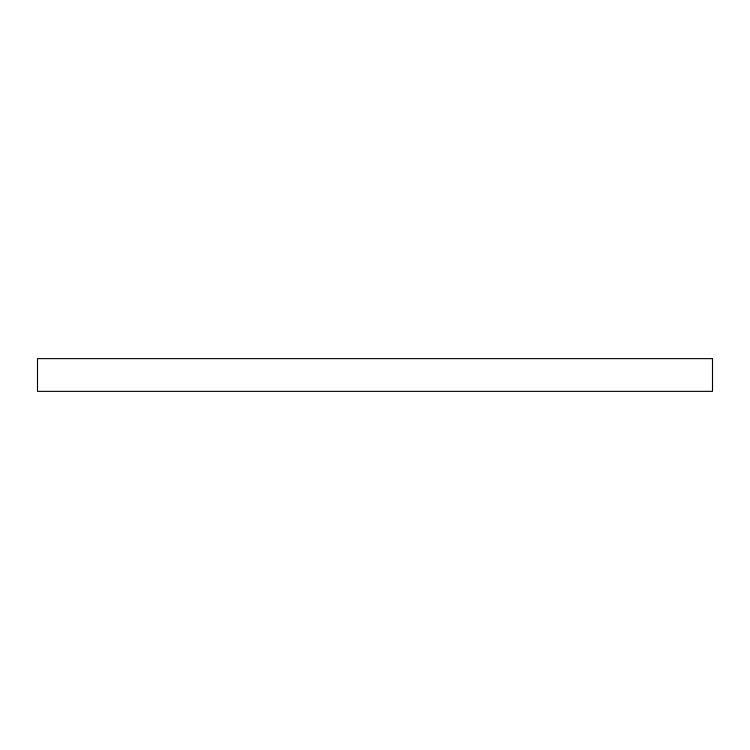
<?xml version="1.0" encoding="UTF-8"?>
<svg xmlns="http://www.w3.org/2000/svg" width="750" height="750" viewBox="0 0 750 750"><rect width="100%" height="100%" fill="white"/><g stroke="black" fill="none" stroke-linecap="round" stroke-linejoin="round"><path stroke-width="1.12" d="M712.5 358.641L37.5 358.641L37.5 391.359L712.5 391.359L712.5 358.641"/></g></svg>
